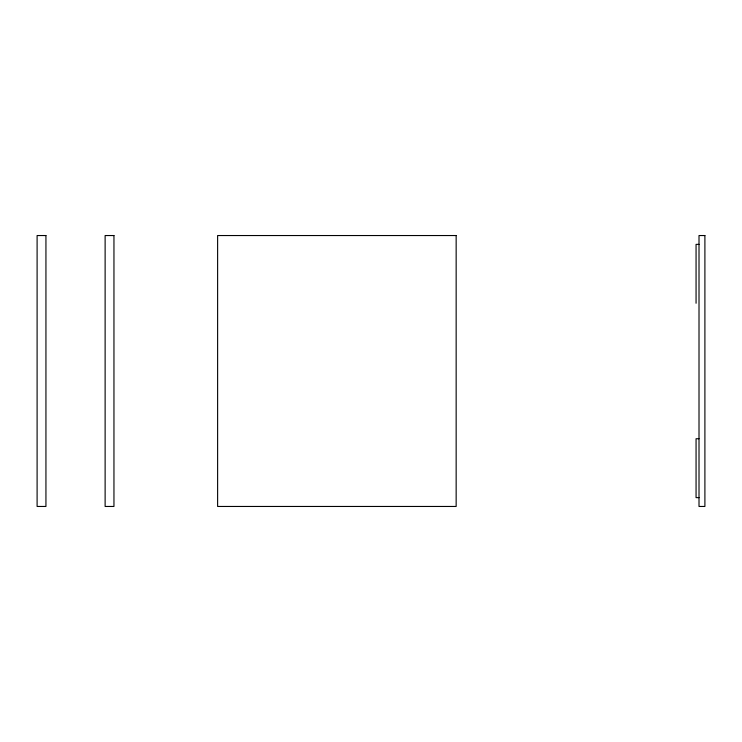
<?xml version="1.0" encoding="UTF-8"?>
<svg xmlns="http://www.w3.org/2000/svg" width="742" height="742" viewBox="0 0 742 742"><rect width="100%" height="100%" fill="white"/><g stroke="black" fill="none" stroke-linecap="round" stroke-linejoin="round"><path stroke-width="1.11" d="M699.01 244.368L696.061 244.368L696.061 303.265M699.01 438.735L696.061 438.735L696.061 497.632L699.01 497.632M45.939 235.539L37.1 235.539L37.1 506.461L45.939 506.461L45.939 235.539M113.953 235.539L105.123 235.539L105.123 506.461L113.953 506.461L113.953 235.539M456.154 235.539L217.619 235.539L217.619 506.461L456.154 506.461L456.154 235.539M704.9 235.539L699.01 235.539L699.01 506.461L704.9 506.461L704.9 235.539"/></g></svg>
